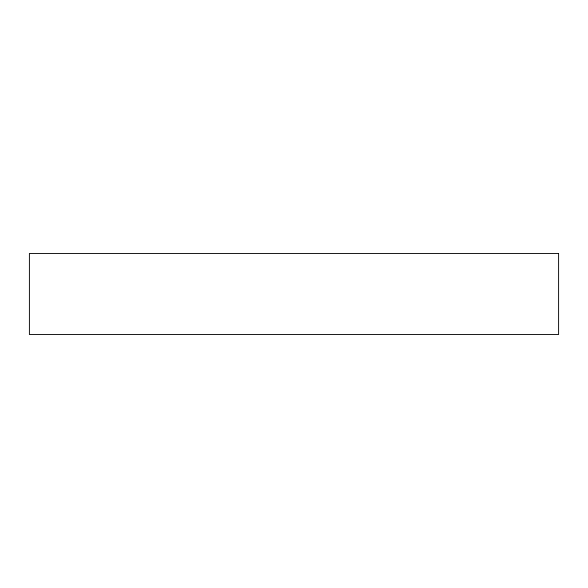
<?xml version="1.0" encoding="UTF-8"?>
<svg xmlns="http://www.w3.org/2000/svg" width="588" height="588" viewBox="0 0 588 588"><rect width="100%" height="100%" fill="white"/><g stroke="black" fill="none" stroke-linecap="round" stroke-linejoin="round"><path stroke-width="0.88" d="M558.6 253.487L29.4 253.487L29.4 334.513L558.6 334.513L558.6 253.487"/></g></svg>
